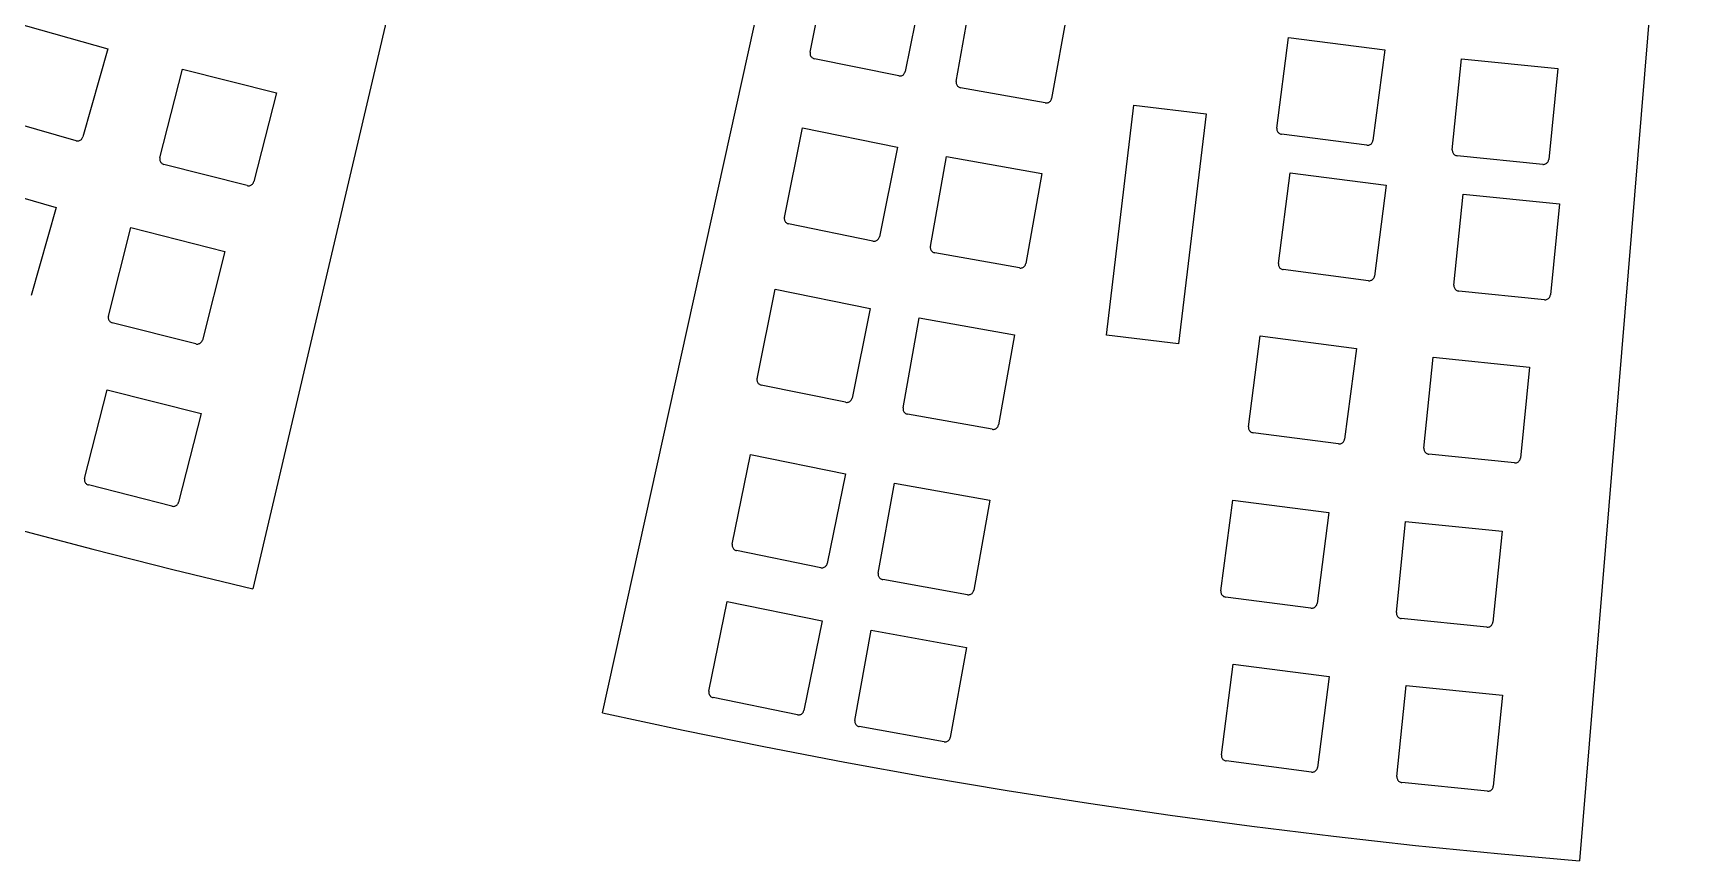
# Model space of a CAD drawing. Extents: x -27280 to 27280, y -16671 to 16671.
# Drawn here: x 18986 to 19806, y -16525 to -16115 of the extents above; entities that cross this region are included whole.
import ezdxf

# ---------------------------------------------------------------- set-up
doc = ezdxf.new("R2010")
doc.units = 0
doc.header["$MEASUREMENT"] = 0
doc.layers.get('0').update_dxf_attribs({"linetype": 'CONTINUOUS'})

msp = doc.modelspace()

# ---------------------------------------------------------------- linework, layer by layer
for p, q in [((19244.11, -15755.16), (19095.06, -16389.81)), ((19268.21, -16451.27), (19408.67, -15814.65)), ((19805.63, -15874.84), (19752.01, -16524.55)), ((19370.99, -16124.11), (19380.03, -16079.72)), ((19427.07, -16089.3), (19418.02, -16133.7)), ((19443.3, -16138.53), (19451.28, -16093.93)), ((19498.53, -16102.39), (19490.55, -16146.99)), ((18977.09, -16109.33), (19023.26, -16122.47)), ((19602.07, -16161.66), (19607.9, -16116.72)), ((19607.9, -16116.72), (19655.5, -16122.9)), ((19023.26, -16122.47), (19010.85, -16166.05)), ((19370.99, -16124.11), (19370.94, -16124.46)), ((19370.94, -16124.46), (19370.94, -16124.81)), ((19370.94, -16124.81), (19370.98, -16125.16)), ((19370.98, -16125.16), (19371.07, -16125.5)), ((19371.07, -16125.5), (19371.2, -16125.83)), ((19655.5, -16122.9), (19649.67, -16167.84)), ((19049.04, -16176.34), (19060.21, -16132.43)), ((19060.21, -16132.43), (19106.73, -16144.25)), ((19371.2, -16125.83), (19371.38, -16126.13)), ((19371.38, -16126.13), (19371.59, -16126.41)), ((19371.59, -16126.41), (19371.84, -16126.66)), ((19371.84, -16126.66), (19372.12, -16126.88)), ((19372.12, -16126.88), (19372.42, -16127.06)), ((19372.42, -16127.06), (19372.74, -16127.19)), ((19372.74, -16127.19), (19373.08, -16127.29)), ((19414.85, -16135.8), (19373.08, -16127.29)), ((19417.93, -16134.04), (19418.02, -16133.7)), ((19688.97, -16172.37), (19693.52, -16127.29)), ((19693.52, -16127.29), (19741.28, -16132.11)), ((19741.28, -16132.11), (19736.72, -16177.19)), ((19414.85, -16135.8), (19415.2, -16135.84)), ((19415.2, -16135.84), (19415.55, -16135.84)), ((19415.55, -16135.84), (19415.9, -16135.8)), ((19415.9, -16135.8), (19416.24, -16135.71)), ((19416.24, -16135.71), (19416.56, -16135.58)), ((19416.56, -16135.58), (19416.87, -16135.4)), ((19416.87, -16135.4), (19417.15, -16135.19)), ((19417.15, -16135.19), (19417.4, -16134.94)), ((19417.4, -16134.94), (19417.61, -16134.66)), ((19417.61, -16134.66), (19417.79, -16134.36)), ((19417.79, -16134.36), (19417.93, -16134.04)), ((19443.3, -16138.53), (19443.26, -16138.88)), ((19443.26, -16138.88), (19443.26, -16139.24)), ((19443.26, -16139.24), (19443.32, -16139.58)), ((19443.32, -16139.58), (19443.42, -16139.92)), ((19443.42, -16139.92), (19443.56, -16140.24)), ((19443.56, -16140.24), (19443.74, -16140.54)), ((19443.74, -16140.54), (19443.96, -16140.82)), ((19443.96, -16140.82), (19444.21, -16141.06)), ((19444.21, -16141.06), (19444.49, -16141.27)), ((19444.49, -16141.27), (19444.8, -16141.44)), ((19444.8, -16141.44), (19445.13, -16141.57)), ((19445.13, -16141.57), (19445.47, -16141.65)), ((19487.43, -16149.16), (19445.47, -16141.65)), ((19106.73, -16144.25), (19095.56, -16188.17)), ((19487.43, -16149.16), (19487.78, -16149.2)), ((19487.78, -16149.2), (19488.13, -16149.2)), ((19488.13, -16149.2), (19488.47, -16149.14)), ((19488.47, -16149.14), (19488.81, -16149.05)), ((19488.81, -16149.05), (19489.13, -16148.91)), ((19489.13, -16148.91), (19489.44, -16148.72)), ((19489.44, -16148.72), (19489.71, -16148.5)), ((19489.71, -16148.5), (19489.95, -16148.25)), ((19489.95, -16148.25), (19490.16, -16147.97)), ((19490.16, -16147.97), (19490.33, -16147.66)), ((19490.33, -16147.66), (19490.46, -16147.33)), ((19490.46, -16147.33), (19490.55, -16146.99)), ((19007.53, -16167.9), (18966.54, -16156.23)), ((19517.68, -16264.23), (19531.31, -16150.27)), ((19531.31, -16150.27), (19567.05, -16154.54)), ((19567.05, -16154.54), (19553.42, -16268.5)), ((19010.57, -16166.69), (19010.73, -16166.38)), ((19010.73, -16166.38), (19010.85, -16166.05)), ((19358.23, -16205.88), (19367.28, -16161.48)), ((19367.28, -16161.48), (19414.31, -16171.06)), ((19602.07, -16161.66), (19602.05, -16162.01)), ((19602.05, -16162.01), (19602.07, -16162.36)), ((19602.07, -16162.36), (19602.14, -16162.71)), ((19602.14, -16162.71), (19602.25, -16163.04)), ((19602.25, -16163.04), (19602.41, -16163.35)), ((19602.41, -16163.35), (19602.61, -16163.65)), ((19602.61, -16163.65), (19602.84, -16163.91)), ((19602.84, -16163.91), (19603.1, -16164.14)), ((19603.1, -16164.14), (19603.4, -16164.34)), ((19603.4, -16164.34), (19603.71, -16164.49)), ((19603.71, -16164.49), (19604.05, -16164.6)), ((19604.05, -16164.6), (19604.39, -16164.67)), ((19646.66, -16170.16), (19604.39, -16164.67)), ((19007.53, -16167.9), (19007.87, -16167.97)), ((19007.87, -16167.97), (19008.22, -16168)), ((19008.22, -16168), (19008.57, -16167.98)), ((19008.57, -16167.98), (19008.92, -16167.92)), ((19008.92, -16167.92), (19009.25, -16167.81)), ((19009.25, -16167.81), (19009.57, -16167.66)), ((19009.57, -16167.66), (19009.87, -16167.47)), ((19009.87, -16167.47), (19010.14, -16167.24)), ((19010.14, -16167.24), (19010.37, -16166.98)), ((19010.37, -16166.98), (19010.57, -16166.69)), ((19414.31, -16171.06), (19405.26, -16215.46)), ((19646.66, -16170.16), (19647.01, -16170.18)), ((19647.01, -16170.18), (19647.36, -16170.15)), ((19647.36, -16170.15), (19647.71, -16170.09)), ((19647.71, -16170.09), (19648.04, -16169.97)), ((19648.04, -16169.97), (19648.35, -16169.82)), ((19648.35, -16169.82), (19648.65, -16169.62)), ((19648.65, -16169.62), (19648.91, -16169.39)), ((19648.91, -16169.39), (19649.14, -16169.12)), ((19649.14, -16169.12), (19649.34, -16168.83)), ((19649.34, -16168.83), (19649.49, -16168.51)), ((19649.49, -16168.51), (19649.6, -16168.18)), ((19649.6, -16168.18), (19649.67, -16167.84)), ((19688.97, -16172.37), (19688.95, -16172.72)), ((19688.95, -16172.72), (19688.99, -16173.07)), ((19688.99, -16173.07), (19689.07, -16173.41)), ((19689.07, -16173.41), (19689.19, -16173.74)), ((19689.19, -16173.74), (19689.35, -16174.05)), ((19689.35, -16174.05), (19689.56, -16174.34)), ((19689.56, -16174.34), (19689.8, -16174.6)), ((19689.8, -16174.6), (19690.07, -16174.82)), ((19048.98, -16176.68), (19048.96, -16177.04)), ((19048.96, -16177.04), (19048.99, -16177.39)), ((19049.04, -16176.34), (19048.98, -16176.68)), ((19048.99, -16177.39), (19049.06, -16177.73)), ((19049.06, -16177.73), (19049.18, -16178.06)), ((19049.18, -16178.06), (19049.34, -16178.38)), ((19049.34, -16178.38), (19049.54, -16178.67)), ((19049.54, -16178.67), (19049.77, -16178.93)), ((19049.77, -16178.93), (19050.04, -16179.16)), ((19050.04, -16179.16), (19050.34, -16179.35)), ((19050.34, -16179.35), (19050.65, -16179.5)), ((19050.65, -16179.5), (19050.99, -16179.61)), ((19092.29, -16190.11), (19050.99, -16179.61)), ((19430.54, -16220.29), (19438.53, -16175.69)), ((19438.53, -16175.69), (19485.77, -16184.15)), ((19690.07, -16174.82), (19690.37, -16175.01)), ((19690.37, -16175.01), (19690.69, -16175.15)), ((19690.69, -16175.15), (19691.02, -16175.26)), ((19691.02, -16175.26), (19691.37, -16175.31)), ((19733.78, -16179.6), (19691.37, -16175.31)), ((19733.78, -16179.6), (19734.13, -16179.61)), ((19734.13, -16179.61), (19734.48, -16179.57)), ((19734.48, -16179.57), (19734.82, -16179.5)), ((19734.82, -16179.5), (19735.15, -16179.37)), ((19735.15, -16179.37), (19735.46, -16179.21)), ((19735.46, -16179.21), (19735.75, -16179)), ((19735.75, -16179), (19736.01, -16178.76)), ((19736.01, -16178.76), (19736.23, -16178.49)), ((19736.23, -16178.49), (19736.42, -16178.19)), ((19736.42, -16178.19), (19736.56, -16177.87)), ((19736.56, -16177.87), (19736.66, -16177.54)), ((19736.66, -16177.54), (19736.72, -16177.19)), ((18951.57, -16187.75), (18997.73, -16200.9)), ((19092.29, -16190.11), (19092.64, -16190.17)), ((19092.64, -16190.17), (19092.99, -16190.19)), ((19092.99, -16190.19), (19093.34, -16190.16)), ((19093.34, -16190.16), (19093.69, -16190.09)), ((19093.69, -16190.09), (19094.02, -16189.97)), ((19094.02, -16189.97), (19094.33, -16189.81)), ((19094.33, -16189.81), (19094.62, -16189.62)), ((19094.62, -16189.62), (19094.88, -16189.38)), ((19094.88, -16189.38), (19095.11, -16189.11)), ((19095.11, -16189.11), (19095.3, -16188.82)), ((19095.3, -16188.82), (19095.45, -16188.5)), ((19095.45, -16188.5), (19095.56, -16188.17)), ((19485.77, -16184.15), (19477.79, -16228.75)), ((19602.86, -16228.72), (19608.69, -16183.78)), ((19608.69, -16183.78), (19656.29, -16189.96)), ((19656.29, -16189.96), (19650.46, -16234.9)), ((19689.75, -16239.43), (19694.3, -16194.35)), ((19694.3, -16194.35), (19742.06, -16199.17)), ((19742.06, -16199.17), (19737.51, -16244.25)), ((18997.73, -16200.9), (18985.32, -16244.48)), ((19358.23, -16205.88), (19358.18, -16206.22)), ((19358.18, -16206.22), (19358.18, -16206.58)), ((19358.18, -16206.58), (19358.23, -16206.92)), ((19358.23, -16206.92), (19358.32, -16207.26)), ((19358.32, -16207.26), (19358.45, -16207.59)), ((19023.52, -16254.77), (19034.68, -16210.85)), ((19034.68, -16210.85), (19081.2, -16222.68)), ((19358.45, -16207.59), (19358.62, -16207.9)), ((19358.62, -16207.9), (19358.84, -16208.18)), ((19358.84, -16208.18), (19359.08, -16208.43)), ((19359.08, -16208.43), (19359.36, -16208.64)), ((19359.36, -16208.64), (19359.67, -16208.82)), ((19359.67, -16208.82), (19359.99, -16208.95)), ((19359.99, -16208.95), (19360.33, -16209.05)), ((19402.09, -16217.56), (19360.33, -16209.05)), ((19405.17, -16215.8), (19405.26, -16215.46)), ((19081.2, -16222.68), (19070.04, -16266.59)), ((19402.09, -16217.56), (19402.44, -16217.6)), ((19402.44, -16217.6), (19402.79, -16217.61)), ((19402.79, -16217.61), (19403.14, -16217.56)), ((19403.14, -16217.56), (19403.48, -16217.47)), ((19403.48, -16217.47), (19403.81, -16217.34)), ((19403.81, -16217.34), (19404.11, -16217.16)), ((19404.11, -16217.16), (19404.39, -16216.95)), ((19404.39, -16216.95), (19404.64, -16216.7)), ((19404.64, -16216.7), (19404.86, -16216.43)), ((19404.86, -16216.43), (19405.04, -16216.12)), ((19405.04, -16216.12), (19405.17, -16215.8)), ((19430.54, -16220.29), (19430.5, -16220.64)), ((19430.5, -16220.64), (19430.51, -16221)), ((19430.51, -16221), (19430.56, -16221.34)), ((19430.56, -16221.34), (19430.66, -16221.68)), ((19430.66, -16221.68), (19430.8, -16222)), ((19430.8, -16222), (19430.98, -16222.31)), ((19430.98, -16222.31), (19431.2, -16222.58)), ((19431.2, -16222.58), (19431.46, -16222.82)), ((19431.46, -16222.82), (19431.74, -16223.03)), ((19431.74, -16223.03), (19432.05, -16223.2)), ((19432.05, -16223.2), (19432.37, -16223.33)), ((19432.37, -16223.33), (19432.72, -16223.42)), ((19474.67, -16230.92), (19432.72, -16223.42)), ((19474.67, -16230.92), (19475.02, -16230.96)), ((19475.02, -16230.96), (19475.37, -16230.96)), ((19475.37, -16230.96), (19475.72, -16230.9)), ((19475.72, -16230.9), (19476.06, -16230.81)), ((19476.06, -16230.81), (19476.38, -16230.67)), ((19476.38, -16230.67), (19476.68, -16230.48)), ((19476.68, -16230.48), (19476.96, -16230.26)), ((19476.96, -16230.26), (19477.2, -16230.01)), ((19477.2, -16230.01), (19477.41, -16229.73)), ((19477.41, -16229.73), (19477.58, -16229.42)), ((19477.58, -16229.42), (19477.71, -16229.09)), ((19477.71, -16229.09), (19477.79, -16228.75)), ((19602.86, -16228.72), (19602.83, -16229.07)), ((19602.83, -16229.07), (19602.86, -16229.42)), ((19602.86, -16229.42), (19602.93, -16229.77)), ((19602.93, -16229.77), (19603.04, -16230.1)), ((19603.04, -16230.1), (19603.2, -16230.41)), ((19603.2, -16230.41), (19603.39, -16230.71)), ((19603.39, -16230.71), (19603.63, -16230.97)), ((19603.63, -16230.97), (19603.89, -16231.2)), ((19603.89, -16231.2), (19604.18, -16231.4)), ((19604.18, -16231.4), (19604.5, -16231.55)), ((19604.5, -16231.55), (19604.83, -16231.66)), ((19604.83, -16231.66), (19605.18, -16231.73)), ((19647.44, -16237.22), (19605.18, -16231.73)), ((19647.44, -16237.22), (19647.8, -16237.24)), ((19647.8, -16237.24), (19648.15, -16237.21)), ((19648.15, -16237.21), (19648.49, -16237.15)), ((19648.49, -16237.15), (19648.82, -16237.03)), ((19648.82, -16237.03), (19649.14, -16236.88)), ((19649.14, -16236.88), (19649.43, -16236.68)), ((19649.43, -16236.68), (19649.7, -16236.45)), ((19649.7, -16236.45), (19649.93, -16236.18)), ((19649.93, -16236.18), (19650.12, -16235.89)), ((19650.12, -16235.89), (19650.28, -16235.57)), ((19650.28, -16235.57), (19650.39, -16235.24)), ((19650.39, -16235.24), (19650.46, -16234.9)), ((19689.75, -16239.43), (19689.74, -16239.78)), ((19689.74, -16239.78), (19689.77, -16240.13)), ((19689.77, -16240.13), (19689.85, -16240.47)), ((19344.71, -16285.75), (19353.75, -16241.35)), ((19353.75, -16241.35), (19400.79, -16250.94)), ((19689.85, -16240.47), (19689.98, -16240.8)), ((19689.98, -16240.8), (19690.14, -16241.11)), ((19690.14, -16241.11), (19690.34, -16241.4)), ((19690.34, -16241.4), (19690.58, -16241.66)), ((19690.58, -16241.66), (19690.86, -16241.88)), ((19690.86, -16241.88), (19691.15, -16242.07)), ((19691.15, -16242.07), (19691.47, -16242.21)), ((19691.47, -16242.21), (19691.81, -16242.32)), ((19691.81, -16242.32), (19692.16, -16242.37)), ((19734.56, -16246.66), (19692.16, -16242.37)), ((19734.56, -16246.66), (19734.91, -16246.67)), ((19734.91, -16246.67), (19735.26, -16246.63)), ((19735.26, -16246.63), (19735.61, -16246.56)), ((19735.61, -16246.56), (19735.94, -16246.43)), ((19735.94, -16246.43), (19736.25, -16246.27)), ((19736.25, -16246.27), (19736.53, -16246.06)), ((19736.53, -16246.06), (19736.79, -16245.82)), ((19736.79, -16245.82), (19737.02, -16245.55)), ((19737.02, -16245.55), (19737.2, -16245.25)), ((19737.2, -16245.25), (19737.35, -16244.93)), ((19737.35, -16244.93), (19737.45, -16244.6)), ((19737.45, -16244.6), (19737.51, -16244.25)), ((19023.45, -16255.11), (19023.43, -16255.46)), ((19023.43, -16255.46), (19023.46, -16255.81)), ((19023.52, -16254.77), (19023.45, -16255.11)), ((19023.46, -16255.81), (19023.54, -16256.16)), ((19023.54, -16256.16), (19023.65, -16256.49)), ((19023.65, -16256.49), (19023.81, -16256.8)), ((19400.79, -16250.94), (19391.74, -16295.33)), ((19417.02, -16300.17), (19425, -16255.57)), ((19425, -16255.57), (19472.25, -16264.03)), ((19023.81, -16256.8), (19024.01, -16257.09)), ((19024.01, -16257.09), (19024.25, -16257.36)), ((19024.25, -16257.36), (19024.51, -16257.58)), ((19024.51, -16257.58), (19024.81, -16257.78)), ((19024.81, -16257.78), (19025.13, -16257.93)), ((19025.13, -16257.93), (19025.46, -16258.04)), ((19066.77, -16268.54), (19025.46, -16258.04)), ((19472.25, -16264.03), (19464.27, -16308.63)), ((19553.42, -16268.5), (19517.68, -16264.23)), ((19588.05, -16309.51), (19593.88, -16264.58)), ((19593.88, -16264.58), (19641.48, -16270.75)), ((19066.77, -16268.54), (19067.11, -16268.6)), ((19067.11, -16268.6), (19067.47, -16268.62)), ((19067.47, -16268.62), (19067.82, -16268.59)), ((19067.82, -16268.59), (19068.16, -16268.52)), ((19068.16, -16268.52), (19068.49, -16268.4)), ((19068.49, -16268.4), (19068.81, -16268.24)), ((19068.81, -16268.24), (19069.1, -16268.04)), ((19069.1, -16268.04), (19069.36, -16267.81)), ((19069.36, -16267.81), (19069.59, -16267.54)), ((19069.59, -16267.54), (19069.78, -16267.25)), ((19069.78, -16267.25), (19069.93, -16266.93)), ((19069.93, -16266.93), (19070.04, -16266.59)), ((19641.48, -16270.75), (19635.65, -16315.69)), ((19674.95, -16320.22), (19679.5, -16275.14)), ((19679.5, -16275.14), (19727.26, -16279.96)), ((19727.26, -16279.96), (19722.7, -16325.04)), ((19344.71, -16285.75), (19344.66, -16286.1)), ((19344.66, -16286.1), (19344.66, -16286.45)), ((19344.66, -16286.45), (19344.7, -16286.8)), ((19344.7, -16286.8), (19344.79, -16287.14)), ((19344.79, -16287.14), (19344.93, -16287.47)), ((19344.93, -16287.47), (19345.1, -16287.77)), ((19345.1, -16287.77), (19345.31, -16288.05)), ((19345.31, -16288.05), (19345.56, -16288.3)), ((19345.56, -16288.3), (19345.84, -16288.52)), ((19345.84, -16288.52), (19346.14, -16288.69)), ((19346.14, -16288.69), (19346.47, -16288.83)), ((19346.47, -16288.83), (19346.81, -16288.92)), ((19388.57, -16297.43), (19346.81, -16288.92)), ((19011.75, -16335.12), (19022.91, -16291.2)), ((19022.91, -16291.2), (19069.43, -16303.03)), ((19388.57, -16297.43), (19388.92, -16297.48)), ((19388.92, -16297.48), (19389.27, -16297.48)), ((19389.27, -16297.48), (19389.62, -16297.44)), ((19389.62, -16297.44), (19389.96, -16297.35)), ((19389.96, -16297.35), (19390.29, -16297.21)), ((19390.29, -16297.21), (19390.59, -16297.04)), ((19390.59, -16297.04), (19390.87, -16296.83)), ((19390.87, -16296.83), (19391.12, -16296.58)), ((19391.12, -16296.58), (19391.34, -16296.3)), ((19391.34, -16296.3), (19391.51, -16296)), ((19391.51, -16296), (19391.65, -16295.67)), ((19391.65, -16295.67), (19391.74, -16295.33)), ((19069.43, -16303.03), (19058.27, -16346.95)), ((19417.02, -16300.17), (19416.98, -16300.52)), ((19416.98, -16300.52), (19416.99, -16300.87)), ((19416.99, -16300.87), (19417.04, -16301.22)), ((19417.04, -16301.22), (19417.14, -16301.56)), ((19417.14, -16301.56), (19417.28, -16301.88)), ((19417.28, -16301.88), (19417.46, -16302.18)), ((19417.46, -16302.18), (19417.68, -16302.46)), ((19417.68, -16302.46), (19417.93, -16302.7)), ((19417.93, -16302.7), (19418.22, -16302.91)), ((19418.22, -16302.91), (19418.52, -16303.08)), ((19418.52, -16303.08), (19418.85, -16303.21)), ((19418.85, -16303.21), (19419.19, -16303.29)), ((19461.15, -16310.8), (19419.19, -16303.29)), ((19461.15, -16310.8), (19461.5, -16310.84)), ((19461.5, -16310.84), (19461.85, -16310.83)), ((19461.85, -16310.83), (19462.2, -16310.78)), ((19462.2, -16310.78), (19462.54, -16310.68)), ((19462.54, -16310.68), (19462.86, -16310.54)), ((19462.86, -16310.54), (19463.16, -16310.36)), ((19463.16, -16310.36), (19463.43, -16310.14)), ((19463.43, -16310.14), (19463.68, -16309.89)), ((19463.68, -16309.89), (19463.89, -16309.61)), ((19463.89, -16309.61), (19464.06, -16309.3)), ((19464.06, -16309.3), (19464.18, -16308.97)), ((19464.18, -16308.97), (19464.27, -16308.63)), ((19588.05, -16309.51), (19588.03, -16309.86)), ((19588.03, -16309.86), (19588.05, -16310.21)), ((19588.05, -16310.21), (19588.12, -16310.56)), ((19588.12, -16310.56), (19588.24, -16310.89)), ((19588.24, -16310.89), (19588.39, -16311.21)), ((19588.39, -16311.21), (19588.59, -16311.5)), ((19588.59, -16311.5), (19588.82, -16311.76)), ((19588.82, -16311.76), (19589.09, -16311.99)), ((19589.09, -16311.99), (19589.38, -16312.19)), ((19589.38, -16312.19), (19589.69, -16312.34)), ((19589.69, -16312.34), (19590.03, -16312.46)), ((19590.03, -16312.46), (19590.37, -16312.52)), ((19632.64, -16318.01), (19590.37, -16312.52)), ((19632.64, -16318.01), (19632.99, -16318.03)), ((19632.99, -16318.03), (19633.34, -16318.01)), ((19633.34, -16318.01), (19633.69, -16317.94)), ((19633.69, -16317.94), (19634.02, -16317.82)), ((19634.02, -16317.82), (19634.33, -16317.67)), ((19634.33, -16317.67), (19634.63, -16317.47)), ((19634.63, -16317.47), (19634.89, -16317.24)), ((19634.89, -16317.24), (19635.12, -16316.97)), ((19635.12, -16316.97), (19635.32, -16316.68)), ((19635.32, -16316.68), (19635.47, -16316.37)), ((19635.47, -16316.37), (19635.58, -16316.03)), ((19635.58, -16316.03), (19635.65, -16315.69)), ((19674.95, -16320.22), (19674.93, -16320.57)), ((19674.93, -16320.57), (19674.97, -16320.92)), ((19674.97, -16320.92), (19675.05, -16321.26)), ((19675.05, -16321.26), (19675.17, -16321.59)), ((19675.17, -16321.59), (19675.34, -16321.9)), ((19675.34, -16321.9), (19675.54, -16322.19)), ((19675.54, -16322.19), (19675.78, -16322.45)), ((19332.43, -16367.67), (19341.48, -16323.28)), ((19341.48, -16323.28), (19388.51, -16332.86)), ((19675.78, -16322.45), (19676.05, -16322.67)), ((19676.05, -16322.67), (19676.35, -16322.86)), ((19676.35, -16322.86), (19676.67, -16323)), ((19676.67, -16323), (19677.01, -16323.11)), ((19677.01, -16323.11), (19677.35, -16323.17)), ((19719.76, -16327.45), (19677.35, -16323.17)), ((19719.76, -16327.45), (19720.11, -16327.46)), ((19720.11, -16327.46), (19720.46, -16327.43)), ((19720.46, -16327.43), (19720.8, -16327.35)), ((19720.8, -16327.35), (19721.13, -16327.22)), ((19721.13, -16327.22), (19721.44, -16327.06)), ((19721.44, -16327.06), (19721.73, -16326.85)), ((19721.73, -16326.85), (19721.99, -16326.62)), ((19721.99, -16326.62), (19722.21, -16326.34)), ((19722.21, -16326.34), (19722.4, -16326.05)), ((19722.4, -16326.05), (19722.54, -16325.73)), ((19722.54, -16325.73), (19722.65, -16325.39)), ((19722.65, -16325.39), (19722.7, -16325.04)), ((19011.68, -16335.46), (19011.66, -16335.82)), ((19011.66, -16335.82), (19011.69, -16336.17)), ((19011.75, -16335.12), (19011.68, -16335.46)), ((19011.69, -16336.17), (19011.77, -16336.51)), ((19011.77, -16336.51), (19011.88, -16336.84)), ((19011.88, -16336.84), (19012.04, -16337.16)), ((19012.04, -16337.16), (19012.24, -16337.45)), ((19012.24, -16337.45), (19012.48, -16337.71)), ((19012.48, -16337.71), (19012.74, -16337.94)), ((19012.74, -16337.94), (19013.04, -16338.13)), ((19013.04, -16338.13), (19013.36, -16338.28)), ((19013.36, -16338.28), (19013.69, -16338.39)), ((19055, -16348.89), (19013.69, -16338.39)), ((19388.51, -16332.86), (19379.47, -16377.26)), ((19404.74, -16382.09), (19412.73, -16337.49)), ((19412.73, -16337.49), (19459.98, -16345.95)), ((19459.98, -16345.95), (19451.99, -16390.55)), ((19574.4, -16390.85), (19580.23, -16345.92)), ((19580.23, -16345.92), (19627.83, -16352.09)), ((19055, -16348.89), (19055.34, -16348.95)), ((19055.34, -16348.95), (19055.7, -16348.97)), ((19055.7, -16348.97), (19056.05, -16348.94)), ((19056.05, -16348.94), (19056.39, -16348.87)), ((19056.39, -16348.87), (19056.72, -16348.75)), ((19056.72, -16348.75), (19057.04, -16348.59)), ((19057.04, -16348.59), (19057.33, -16348.4)), ((19057.33, -16348.4), (19057.59, -16348.16)), ((19057.59, -16348.16), (19057.82, -16347.89)), ((19057.82, -16347.89), (19058.01, -16347.6)), ((19058.01, -16347.6), (19058.16, -16347.28)), ((19058.16, -16347.28), (19058.27, -16346.95)), ((19627.83, -16352.09), (19622, -16397.03)), ((18976.41, -16359.7), (19015.85, -16370.18)), ((19661.29, -16401.56), (19665.84, -16356.48)), ((19665.84, -16356.48), (19713.6, -16361.3)), ((19713.6, -16361.3), (19709.05, -16406.38)), ((19015.85, -16370.18), (19055.4, -16380.22)), ((19332.43, -16367.67), (19332.38, -16368.02)), ((19332.38, -16368.02), (19332.38, -16368.37)), ((19332.38, -16368.37), (19332.43, -16368.72)), ((19332.43, -16368.72), (19332.52, -16369.06)), ((19332.52, -16369.06), (19332.65, -16369.39)), ((19332.65, -16369.39), (19332.82, -16369.69)), ((19332.82, -16369.69), (19333.04, -16369.97)), ((19333.04, -16369.97), (19333.29, -16370.22)), ((19333.29, -16370.22), (19333.56, -16370.44)), ((19333.56, -16370.44), (19333.87, -16370.62)), ((19333.87, -16370.62), (19334.19, -16370.75)), ((19334.19, -16370.75), (19334.53, -16370.85)), ((19376.29, -16379.35), (19334.53, -16370.85)), ((19376.29, -16379.35), (19376.64, -16379.4)), ((19376.64, -16379.4), (19376.99, -16379.4)), ((19376.99, -16379.4), (19377.34, -16379.36)), ((19377.34, -16379.36), (19377.68, -16379.27)), ((19377.68, -16379.27), (19378.01, -16379.14)), ((19378.01, -16379.14), (19378.31, -16378.96)), ((19378.31, -16378.96), (19378.59, -16378.75)), ((19378.59, -16378.75), (19378.84, -16378.5)), ((19378.84, -16378.5), (19379.06, -16378.22)), ((19379.06, -16378.22), (19379.24, -16377.92)), ((19379.24, -16377.92), (19379.37, -16377.6)), ((19379.37, -16377.6), (19379.47, -16377.26)), ((19055.4, -16380.22), (19095.06, -16389.81)), ((19404.74, -16382.09), (19404.7, -16382.44)), ((19404.7, -16382.44), (19404.71, -16382.79)), ((19404.71, -16382.79), (19404.76, -16383.14)), ((19404.76, -16383.14), (19404.86, -16383.48)), ((19404.86, -16383.48), (19405, -16383.8)), ((19405, -16383.8), (19405.18, -16384.1)), ((19405.18, -16384.1), (19405.4, -16384.38)), ((19405.4, -16384.38), (19405.66, -16384.62)), ((19405.66, -16384.62), (19405.94, -16384.83)), ((19405.94, -16384.83), (19406.25, -16385)), ((19406.25, -16385), (19406.58, -16385.13)), ((19406.58, -16385.13), (19406.92, -16385.21)), ((19448.87, -16392.72), (19406.92, -16385.21)), ((19448.87, -16392.72), (19449.22, -16392.76)), ((19449.22, -16392.76), (19449.57, -16392.76)), ((19449.57, -16392.76), (19449.92, -16392.7)), ((19449.92, -16392.7), (19450.26, -16392.61)), ((19450.26, -16392.61), (19450.58, -16392.47)), ((19450.58, -16392.47), (19450.88, -16392.28)), ((19450.88, -16392.28), (19451.16, -16392.06)), ((19451.16, -16392.06), (19451.4, -16391.81)), ((19451.4, -16391.81), (19451.61, -16391.53)), ((19451.61, -16391.53), (19451.78, -16391.22)), ((19451.78, -16391.22), (19451.91, -16390.89)), ((19451.91, -16390.89), (19451.99, -16390.55)), ((19574.4, -16390.85), (19574.37, -16391.2)), ((19574.37, -16391.2), (19574.4, -16391.55)), ((19574.4, -16391.55), (19574.47, -16391.9)), ((19574.47, -16391.9), (19574.58, -16392.23)), ((19574.58, -16392.23), (19574.74, -16392.54)), ((19574.74, -16392.54), (19574.93, -16392.84)), ((19574.93, -16392.84), (19575.17, -16393.1)), ((19575.17, -16393.1), (19575.43, -16393.33)), ((19575.43, -16393.33), (19575.72, -16393.53)), ((19575.72, -16393.53), (19576.04, -16393.68)), ((19576.04, -16393.68), (19576.37, -16393.79)), ((19576.37, -16393.79), (19576.72, -16393.86)), ((19618.98, -16399.35), (19576.72, -16393.86)), ((19320.85, -16440.52), (19329.9, -16396.13)), ((19329.9, -16396.13), (19376.93, -16405.71)), ((19618.98, -16399.35), (19619.34, -16399.37)), ((19619.34, -16399.37), (19619.69, -16399.35)), ((19619.69, -16399.35), (19620.03, -16399.28)), ((19620.03, -16399.28), (19620.36, -16399.16)), ((19620.36, -16399.16), (19620.68, -16399.01)), ((19620.68, -16399.01), (19620.97, -16398.81)), ((19620.97, -16398.81), (19621.24, -16398.58)), ((19621.24, -16398.58), (19621.47, -16398.31)), ((19621.47, -16398.31), (19621.66, -16398.02)), ((19621.66, -16398.02), (19621.82, -16397.7)), ((19621.82, -16397.7), (19621.93, -16397.37)), ((19621.93, -16397.37), (19622, -16397.03)), ((19661.29, -16401.56), (19661.28, -16401.91)), ((19661.28, -16401.91), (19661.31, -16402.26)), ((19661.31, -16402.26), (19661.39, -16402.6)), ((19661.39, -16402.6), (19661.52, -16402.93)), ((19661.52, -16402.93), (19661.68, -16403.24)), ((19661.68, -16403.24), (19661.88, -16403.53)), ((19661.88, -16403.53), (19662.12, -16403.79)), ((19662.12, -16403.79), (19662.4, -16404.01)), ((19662.4, -16404.01), (19662.69, -16404.2)), ((19662.69, -16404.2), (19663.01, -16404.34)), ((19376.93, -16405.71), (19367.89, -16450.11)), ((19393.16, -16454.94), (19401.15, -16410.34)), ((19401.15, -16410.34), (19448.4, -16418.8)), ((19663.01, -16404.34), (19663.35, -16404.45)), ((19663.35, -16404.45), (19663.7, -16404.5)), ((19706.1, -16408.79), (19663.7, -16404.5)), ((19706.1, -16408.79), (19706.45, -16408.8)), ((19706.45, -16408.8), (19706.8, -16408.77)), ((19706.8, -16408.77), (19707.15, -16408.69)), ((19707.15, -16408.69), (19707.48, -16408.56)), ((19707.48, -16408.56), (19707.79, -16408.4)), ((19707.79, -16408.4), (19708.07, -16408.19)), ((19708.07, -16408.19), (19708.33, -16407.95)), ((19708.33, -16407.95), (19708.56, -16407.68)), ((19708.56, -16407.68), (19708.74, -16407.38)), ((19708.74, -16407.38), (19708.89, -16407.06)), ((19708.89, -16407.06), (19708.99, -16406.73)), ((19708.99, -16406.73), (19709.05, -16406.38)), ((19448.4, -16418.8), (19440.41, -16463.4)), ((19574.63, -16472.06), (19580.46, -16427.12)), ((19580.46, -16427.12), (19628.06, -16433.3)), ((19628.06, -16433.3), (19622.23, -16478.23)), ((19320.81, -16440.87), (19320.8, -16441.22)), ((19320.8, -16441.22), (19320.85, -16441.57)), ((19320.85, -16440.52), (19320.81, -16440.87)), ((19320.85, -16441.57), (19320.94, -16441.91)), ((19320.94, -16441.91), (19321.07, -16442.24)), ((19321.07, -16442.24), (19321.25, -16442.55)), ((19321.25, -16442.55), (19321.46, -16442.83)), ((19321.46, -16442.83), (19321.71, -16443.08)), ((19321.71, -16443.08), (19321.98, -16443.29)), ((19321.98, -16443.29), (19322.29, -16443.47)), ((19322.29, -16443.47), (19322.61, -16443.6)), ((19322.61, -16443.6), (19322.95, -16443.7)), ((19364.71, -16452.21), (19322.95, -16443.7)), ((19661.53, -16482.77), (19666.08, -16437.69)), ((19666.08, -16437.69), (19713.83, -16442.51)), ((19713.83, -16442.51), (19709.28, -16487.59)), ((19268.21, -16451.27), (19308.11, -16459.84)), ((19364.71, -16452.21), (19365.06, -16452.25)), ((19365.06, -16452.25), (19365.42, -16452.25)), ((19365.42, -16452.25), (19365.76, -16452.21)), ((19365.76, -16452.21), (19366.1, -16452.12)), ((19366.1, -16452.12), (19366.43, -16451.99)), ((19366.43, -16451.99), (19366.74, -16451.81)), ((19366.74, -16451.81), (19367.02, -16451.6)), ((19367.02, -16451.6), (19367.27, -16451.35)), ((19367.27, -16451.35), (19367.48, -16451.07)), ((19367.48, -16451.07), (19367.66, -16450.77)), ((19367.66, -16450.77), (19367.79, -16450.45)), ((19367.79, -16450.45), (19367.89, -16450.11)), ((19308.11, -16459.84), (19348.1, -16467.97)), ((19393.16, -16454.94), (19393.13, -16455.29)), ((19393.13, -16455.29), (19393.13, -16455.65)), ((19393.13, -16455.65), (19393.18, -16455.99)), ((19393.18, -16455.99), (19393.28, -16456.33)), ((19393.28, -16456.33), (19393.42, -16456.65)), ((19393.42, -16456.65), (19393.6, -16456.95)), ((19393.6, -16456.95), (19393.82, -16457.23)), ((19393.82, -16457.23), (19394.08, -16457.47)), ((19394.08, -16457.47), (19394.36, -16457.68)), ((19394.36, -16457.68), (19394.67, -16457.85)), ((19394.67, -16457.85), (19395, -16457.98)), ((19395, -16457.98), (19395.34, -16458.07)), ((19437.29, -16465.57), (19395.34, -16458.07)), ((19348.1, -16467.97), (19388.17, -16475.65)), ((19437.29, -16465.57), (19437.64, -16465.61)), ((19437.64, -16465.61), (19437.99, -16465.61)), ((19437.99, -16465.61), (19438.34, -16465.55)), ((19438.34, -16465.55), (19438.68, -16465.46)), ((19438.68, -16465.46), (19439, -16465.32)), ((19439, -16465.32), (19439.3, -16465.13)), ((19439.3, -16465.13), (19439.58, -16464.91)), ((19439.58, -16464.91), (19439.82, -16464.66)), ((19439.82, -16464.66), (19440.03, -16464.38)), ((19440.03, -16464.38), (19440.2, -16464.07)), ((19440.2, -16464.07), (19440.33, -16463.74)), ((19440.33, -16463.74), (19440.41, -16463.4)), ((19388.17, -16475.65), (19428.33, -16482.88)), ((19574.63, -16472.06), (19574.61, -16472.41)), ((19574.61, -16472.41), (19574.63, -16472.76)), ((19574.63, -16472.76), (19574.7, -16473.11)), ((19574.7, -16473.11), (19574.81, -16473.44)), ((19574.81, -16473.44), (19574.97, -16473.75)), ((19574.97, -16473.75), (19575.17, -16474.05)), ((19575.17, -16474.05), (19575.4, -16474.31)), ((19575.4, -16474.31), (19575.66, -16474.54)), ((19575.66, -16474.54), (19575.96, -16474.74)), ((19575.96, -16474.74), (19576.27, -16474.89)), ((19576.27, -16474.89), (19576.61, -16475)), ((19576.61, -16475), (19576.95, -16475.07)), ((19619.22, -16480.56), (19576.95, -16475.07)), ((19428.33, -16482.88), (19468.57, -16489.66)), ((19619.22, -16480.56), (19619.57, -16480.58)), ((19619.57, -16480.58), (19619.92, -16480.55)), ((19619.92, -16480.55), (19620.27, -16480.48)), ((19620.27, -16480.48), (19620.6, -16480.37)), ((19620.6, -16480.37), (19620.91, -16480.21)), ((19620.91, -16480.21), (19621.21, -16480.02)), ((19621.21, -16480.02), (19621.47, -16479.79)), ((19621.47, -16479.79), (19621.7, -16479.52)), ((19621.7, -16479.52), (19621.9, -16479.23)), ((19621.9, -16479.23), (19622.05, -16478.91)), ((19622.05, -16478.91), (19622.16, -16478.58)), ((19622.16, -16478.58), (19622.23, -16478.23)), ((19661.53, -16482.77), (19661.51, -16483.12)), ((19661.51, -16483.12), (19661.55, -16483.47)), ((19661.55, -16483.47), (19661.63, -16483.81)), ((19661.63, -16483.81), (19661.75, -16484.14)), ((19661.75, -16484.14), (19661.91, -16484.45)), ((19661.91, -16484.45), (19662.12, -16484.74)), ((19662.12, -16484.74), (19662.36, -16485)), ((19662.36, -16485), (19662.63, -16485.22)), ((19662.63, -16485.22), (19662.93, -16485.41)), ((19662.93, -16485.41), (19663.25, -16485.55)), ((19663.25, -16485.55), (19663.58, -16485.66)), ((19663.58, -16485.66), (19663.93, -16485.71)), ((19706.34, -16490), (19663.93, -16485.71)), ((19468.57, -16489.66), (19508.88, -16496)), ((19706.34, -16490), (19706.69, -16490.01)), ((19706.69, -16490.01), (19707.04, -16489.97)), ((19707.04, -16489.97), (19707.38, -16489.89)), ((19707.38, -16489.89), (19707.71, -16489.77)), ((19707.71, -16489.77), (19708.02, -16489.61)), ((19708.02, -16489.61), (19708.31, -16489.4)), ((19708.31, -16489.4), (19708.57, -16489.16)), ((19708.57, -16489.16), (19708.79, -16488.89)), ((19708.79, -16488.89), (19708.98, -16488.59)), ((19708.98, -16488.59), (19709.12, -16488.27)), ((19709.12, -16488.27), (19709.22, -16487.94)), ((19709.22, -16487.94), (19709.28, -16487.59)), ((19508.88, -16496), (19549.26, -16501.89)), ((19549.26, -16501.89), (19589.71, -16507.32)), ((19589.71, -16507.32), (19630.21, -16512.31)), ((19630.21, -16512.31), (19670.76, -16516.84)), ((19670.76, -16516.84), (19711.37, -16520.92)), ((19711.37, -16520.92), (19752.01, -16524.55))]:
    msp.add_line(p, q)

doc.saveas('drawing.dxf')
